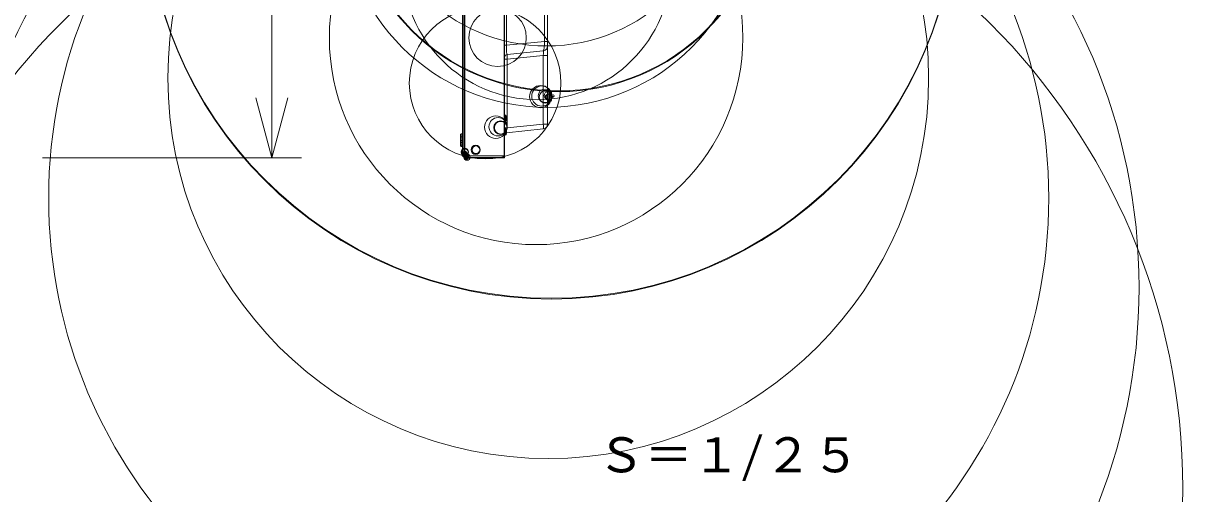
# Model space of a CAD drawing. Units: millimetres, scale not verified. Extents: x -62 to 74, y -56 to 85.
# Drawn here: x 25.29 to 73.83, y -20.96 to -1.27 of the extents above; entities that cross this region are included whole.
import ezdxf
from ezdxf.enums import TextEntityAlignment as Align

# ---------------------------------------------------------------- set-up
doc = ezdxf.new("R2010")
doc.units = ezdxf.units.MM
doc.header["$LTSCALE"] = 0.125
for name, color, linetype, lineweight in [('0-0_0', 7, 'Continuous', 18), ('0-4_SUNPO', 7, 'Continuous', 18), ('0-5_GAIKEI', 1, 'Continuous', 18)]:
    doc.layers.add(name, color=color, linetype=linetype, lineweight=lineweight)
doc.layers.add('0-3_TOUROKU', color=7, linetype='Continuous')
doc.styles.add('ＭＳ ゴシック', font='')
doc.styles.get('ＭＳ ゴシック').set_extended_font_data('MS Gothic')

# ---------------------------------------------------------------- blocks, each defined once
blk = doc.blocks.new('_Open30')
at = {"layer": '0-0_0'}
blk.add_line((0, 0), (-1, 0), dxfattribs=at)
blk.add_lwpolyline([(-1, 0.26795), (0, 0), (-1, -0.26795)], dxfattribs=at)
blk = doc.blocks.new('D2')
at = {"layer": '0-4_SUNPO'}
for p, q in [((90.5881, 223.4922), (101.4289, 223.4922)), ((100.1789, 220.9922), (100.1789, 183.1002)), ((90.5881, 180.6002), (101.4289, 180.6002))]:
    blk.add_line(p, q, dxfattribs=at)
at = {"layer": '0-4_SUNPO', "xscale": 2.5, "yscale": 2.5}
for p, rotation in [((100.1789, 223.4922), 90), ((100.1789, 180.6002), 270)]:
    blk.add_blockref('_Open30', p, dxfattribs=dict(at, rotation=rotation))
at = {"layer": '0-4_SUNPO', "style": 'ＭＳ ゴシック'}
blk.add_text('1073', height=1.833, rotation=90, dxfattribs=at).set_placement((99.5539, 199.5462), align=Align.BOTTOM_LEFT)

msp = doc.modelspace()

# ---------------------------------------------------------------- linework, layer by layer
at = {"layer": '0-5_GAIKEI'}
for p, q in [((45.4176, -6.8884), (45.4176, 35.9876)), ((43.6893, 35.9079), (43.6893, -6.8088)), ((43.7459, 35.9075), (43.7459, -6.8083)), ((43.7742, 35.9191), (43.7742, -6.8199)), ((45.4376, 35.9073), (45.4376, -6.8764)), ((45.4376, -2.1955), (45.5166, -2.1955)), ((47.0585, -2.4213), (45.5451, -2.5803)), ((47.2376, -2.0284), (47.106, -2.0284)), ((47.0585, -2.6202), (45.5451, -2.7792)), ((47.2376, -2.6202), (47.0585, -2.6202)), ((47.2616, -4.1004), (47.2376, -4.1004)), ((47.2616, -4.5604), (47.2616, -4.1004)), ((47.3227, -4.1204), (47.2616, -4.1204)), ((47.3227, -4.5404), (47.3227, -4.1204)), ((47.3957, -4.4855), (47.3957, -4.1754)), ((47.4046, -4.2104), (47.4042, -4.2104)), ((47.4148, -4.3104), (47.4042, -4.3104)), ((47.4042, -4.3504), (47.4148, -4.3504)), ((47.2376, -4.5604), (47.2616, -4.5604)), ((47.2616, -4.5404), (47.3227, -4.5404)), ((47.4042, -4.4504), (47.4046, -4.4504)), ((45.5066, -5.3533), (45.5066, -5.1476)), ((45.4376, -5.3904), (45.4568, -5.3904)), ((45.4376, -5.6502), (45.5451, -5.6502)), ((45.5066, -5.9193), (45.5066, -5.7136)), ((47.0585, -5.6901), (45.5195, -5.8518)), ((47.2376, -5.4912), (47.0585, -5.4912)), ((43.5976, -5.9183), (43.6216, -5.9183)), ((43.5976, -6.0083), (43.5976, -5.9183)), ((43.5976, -6.0083), (43.6216, -6.0083)), ((43.5976, -6.0434), (43.5976, -6.0087)), ((43.5976, -6.0459), (43.5976, -6.0442)), ((43.6216, -6.0442), (43.5976, -6.0442)), ((43.6216, -6.0467), (43.5976, -6.0467)), ((43.5976, -6.1852), (43.6216, -6.1852)), ((43.5976, -6.2564), (43.6216, -6.2564)), ((43.6216, -5.8983), (43.6776, -5.8983)), ((43.6776, -6.0242), (43.6216, -6.0242)), ((43.6216, -6.1696), (43.6776, -6.1696)), ((43.6216, -6.2549), (43.6776, -6.2549)), ((45.4376, -5.9564), (45.4568, -5.9564)), ((43.5976, -6.353), (43.6216, -6.353)), ((43.6216, -6.4087), (43.5976, -6.4087)), ((43.6216, -6.3685), (43.6776, -6.3685)), ((43.6776, -6.4309), (43.6216, -6.4309)), ((43.6776, -6.7999), (43.6776, -6.7919)), ((43.6776, -6.7964), (43.6779, -6.7964)), ((43.6893, -6.8088), (43.7452, -6.8091)), ((43.6893, -6.8088), (43.6893, -6.8088)), ((43.7452, -6.8091), (43.7459, -6.8083)), ((43.7452, -6.876), (43.7455, -6.8763)), ((43.7459, -6.8767), (43.7455, -6.8763)), ((43.7739, -6.8199), (43.765, -6.8289)), ((43.765, -6.876), (43.7739, -6.8849)), ((43.7742, -6.8115), (45.4176, -6.8115)), ((45.4176, -6.8199), (43.7742, -6.8199)), ((43.7742, -6.8849), (45.4176, -6.8849)), ((43.7742, -6.8849), (43.7742, -6.8884)), ((45.4176, -6.8884), (43.7742, -6.8884))]:
    msp.add_line(p, q, dxfattribs=at)
at = {"layer": '0-5_GAIKEI', "color": 7}
for p, q in [((43.6776, 35.891), (43.6776, -6.7919)), ((47.2376, 28.9842), (47.2376, -5.4912)), ((43.7459, -6.8847), (43.6893, -6.8281)), ((45.4176, -6.8964), (43.7742, -6.8964))]:
    msp.add_line(p, q, dxfattribs=at)
at = {"layer": '0-5_GAIKEI'}
for points in [[(45.5166, -2.1955), (47.106, -2.0284), (47.106, 6.7451)], [(45.4376, -0.857), (45.5166, -0.857), (45.5166, -2.1955)], [(45.4376, -2.7792), (45.5451, -2.7792), (45.5451, -5.6502)], [(45.5451, -5.6502), (47.0585, -5.4912), (47.0585, -2.6202)], [(45.4568, -5.3904), (45.4568, -5.1104), (45.4376, -5.1104)], [(45.4568, -5.9564), (45.4568, -5.6764), (45.4376, -5.6764)], [(43.6216, -6.4084), (43.5976, -6.4084), (43.5976, -6.0467)], [(43.6776, -6.4312), (43.6216, -6.4312), (43.6216, -5.8983)], [(43.7452, -6.876), (43.6893, -6.8201), (43.6893, -6.8201)]]:
    msp.add_lwpolyline(points, dxfattribs=at)
for centre, radius in [((-1.0349, 38.4083), 46.6759), ((47.3085, -12.3204), 24.6874), ((47.2829, -8.5835), 20.9305), ((47.2658, -3.5561), 15.923), ((47.2092, 3.7787), 8.568), ((47.1989, 5.0724), 7.2943), ((46.3118, -20.7367), 27.5158), ((46.7546, -1.8793), 8.6533), ((46.795, 1.1521), 5.6216), ((44.6205, -3.7763), 3.1729), ((45.1453, -1.8766), 1.2021), ((46.95, -4.3403), 0.4667), ((46.9947, -4.317), 0.4219), ((47.1324, -4.306), 0.2838), ((47.1518, -4.356), 0.2643), ((47.2542, -4.3012), 0.1619), ((47.2809, -4.3601), 0.1352), ((47.2997, -4.3594), 0.1163), ((47.3832, -4.3031), 0.0328), ((47.3903, -4.3569), 0.0257), ((47.4114, -4.3524), 0.00419), ((47.4117, -4.3075), 0.0043), ((47.4124, -4.3083), 0.00329), ((47.4132, -4.3085), 0.00251), ((47.4135, -4.3522), 0.00217), ((47.414, -4.3518), 0.00161), ((47.4665, -4.3116), 0.0509), ((47.4389, -4.3502), 0.0233), ((45.0728, -5.6179), 0.4734), ((45.1677, -5.6024), 0.384), ((45.2648, -5.6385), 0.2803), ((45.2786, -5.643), 0.2659), ((43.7743, -6.6552), 0.1563), ((43.7762, -6.6683), 0.1433), ((43.6803, -6.8052), 0.00963), ((43.772, -6.718), 0.0934), ((43.7892, -6.7339), 0.0874), ((43.7892, -6.7436), 0.078), ((43.7885, -6.7462), 0.0755), ((43.7669, -6.8347), 0.0507), ((43.7762, -6.7671), 0.0512), ((43.7814, -6.7661), 0.0543), ((43.8606, -6.8738), 0.1323), ((43.7824, -6.7689), 0.0518), ((43.8352, -6.8604), 0.1036), ((43.8178, -6.8542), 0.0851), ((43.7984, -6.8485), 0.0649), ((43.8071, -6.8338), 0.0596), ((43.8056, -6.8355), 0.0574), ((44.2296, -6.5664), 0.192), ((44.2376, -6.5664), 0.16), ((43.7042, -6.8164), 0.0167), ((43.6988, -6.8154), 0.0113), ((43.6956, -6.8154), 0.00806), ((43.7016, -6.8156), 0.014), ((43.6934, -6.8161), 0.00574), ((43.6898, -6.8092), 0.00062), ((43.7684, -6.8489), 0.0366), ((43.784, -6.8467), 0.0505), ((43.7738, -6.8479), 0.0402), ((43.7724, -6.8484), 0.0388), ((43.7708, -6.8501), 0.0365), ((43.767, -6.8548), 0.0305), ((43.7675, -6.8557), 0.0296), ((43.7644, -6.8586), 0.0259), ((43.7693, -6.8555), 0.0298), ((43.8065, -6.8704), 0.0587), ((43.803, -6.8681), 0.0546), ((43.7875, -6.8563), 0.0351), ((43.7854, -6.8495), 0.0328), ((43.7766, -6.8524), 0.0236), ((43.7843, -6.8559), 0.0279)]:
    msp.add_circle(centre, radius, dxfattribs=at)
at = {"layer": '0-5_GAIKEI', "color": 7}
for centre, radius in [((47.3952, 4.1935), 16.9712), ((47.3952, 4.1615), 16.9713), ((47.7137, 4.6214), 8.722), ((47.7137, 4.5894), 8.722)]:
    msp.add_circle(centre, radius, dxfattribs=at)
at = {"layer": '0-5_GAIKEI'}
for centre, radius, start, end in [((47.0376, -2.2223), 0.2, 276, 0), ((45.5576, -2.6997), 0.12, 96, 180), ((47.3227, -4.1964), 0.076, 16.07286, 90), ((46.8576, -4.3304), 0.56, 12.37362, 16.07286), ((46.8576, -4.3304), 0.5596, 5.33141, 12.38165), ((46.8576, -4.3304), 0.547, 357.90459, 2.09541), ((47.3227, -4.4644), 0.076, 270, 343.92714), ((46.8576, -4.3304), 0.56, 343.92714, 347.62638), ((46.8576, -4.3304), 0.5596, 347.61835, 354.66859), ((45.4568, -5.1624), 0.052, 16.60155, 90), ((45.1616, -5.2504), 0.36, 343.39845, 16.60516), ((45.4568, -5.3384), 0.052, 270, 343.39845), ((45.4568, -5.7284), 0.052, 16.60155, 90), ((45.1616, -5.8164), 0.36, 343.39845, 16.60516), ((45.4568, -5.9044), 0.052, 270, 343.39845), ((43.7176, -6.7919), 0.04, 180, 224.96042), ((43.7742, -6.8484), 0.04, 225, 270.00063), ((43.7742, -6.8479), 0.028, 90, 90.58469), ((43.7742, -6.8569), 0.028, 269.41531, 270), ((45.4176, -6.8684), 0.02, 270, 0), ((45.4176, -6.8764), 0.02, 270, 0)]:
    msp.add_arc(centre, radius, start, end, dxfattribs=at)
at = {"layer": '0-5_GAIKEI', "color": 7}
for centre, radius, start, end in [((47.0376, -5.4912), 0.2, 276, 0), ((43.7176, -6.7999), 0.04, 180, 225), ((43.7742, -6.8564), 0.04, 225, 270)]:
    msp.add_arc(centre, radius, start, end, dxfattribs=at)
at = {"layer": '0-5_GAIKEI'}
for centre, major_axis, ratio, start_param, end_param in [((45.5576, -2.1768), (0.0131, 0.4035), 0.100219, 1.6203889, 3.1554268), ((47.0376, -2.0212), (-0.0203, 0.4001), 0.169699, 3.1507757, 4.6858135), ((47.0376, -2.6246), (0.0213, 0.2033), 0.099519, 4.7444506, 6.3043205), ((45.5576, -2.7801), (-0.0125, 0.1998), 0.062267, 0.002628, 1.5624979), ((47.0376, -5.4912), (-0.0209, 0.1989), 0.103962, 3.1415927, 4.7014626), ((43.7176, -6.7919), (0.04, 0), 0.6, 3.1415927, 3.9262761), ((43.765, -6.8091), (0.0198, -0.0198), 0.57735, 4.1887902, 5.2359878), ((43.765, -6.8562), (0.0198, 0.0198), 0.57735, 3.1415927, 4.1887902), ((43.7742, -6.8395), (0.04, 0), 0.7, 1.5707963, 1.5810011), ((43.7739, -6.8115), (0.0001, -0.012), 0.010204, 4.7122848, 5.4977351), ((43.7739, -6.8764), (-0.0001, -0.012), 0.010204, 6.2831853, 7.0686355), ((45.4176, -6.8081), (0.02, 0), 0.165685, 4.712389, 6.2831853), ((45.4176, -6.8081), (0.02, 0), 0.589949, 4.712389, 6.2831853), ((45.4176, -6.8684), (0.02, 0), 0.824264, 4.712389, 6.2831853)]:
    msp.add_ellipse(centre, major_axis=major_axis, ratio=ratio, start_param=start_param, end_param=end_param, dxfattribs=at)

# ---------------------------------------------------------------- block references
at = {"layer": '0-4_SUNPO'}
msp.add_blockref('D2', (-64.4907, -187.4967), dxfattribs=at)

# ---------------------------------------------------------------- texts
at = {"layer": '0-3_TOUROKU', "style": 'ＭＳ ゴシック'}
msp.add_text('Ｓ＝１/２５', height=1.466, dxfattribs=at).set_placement((49.3093, -20.4967), align=Align.BOTTOM_LEFT)

doc.saveas('drawing.dxf')
